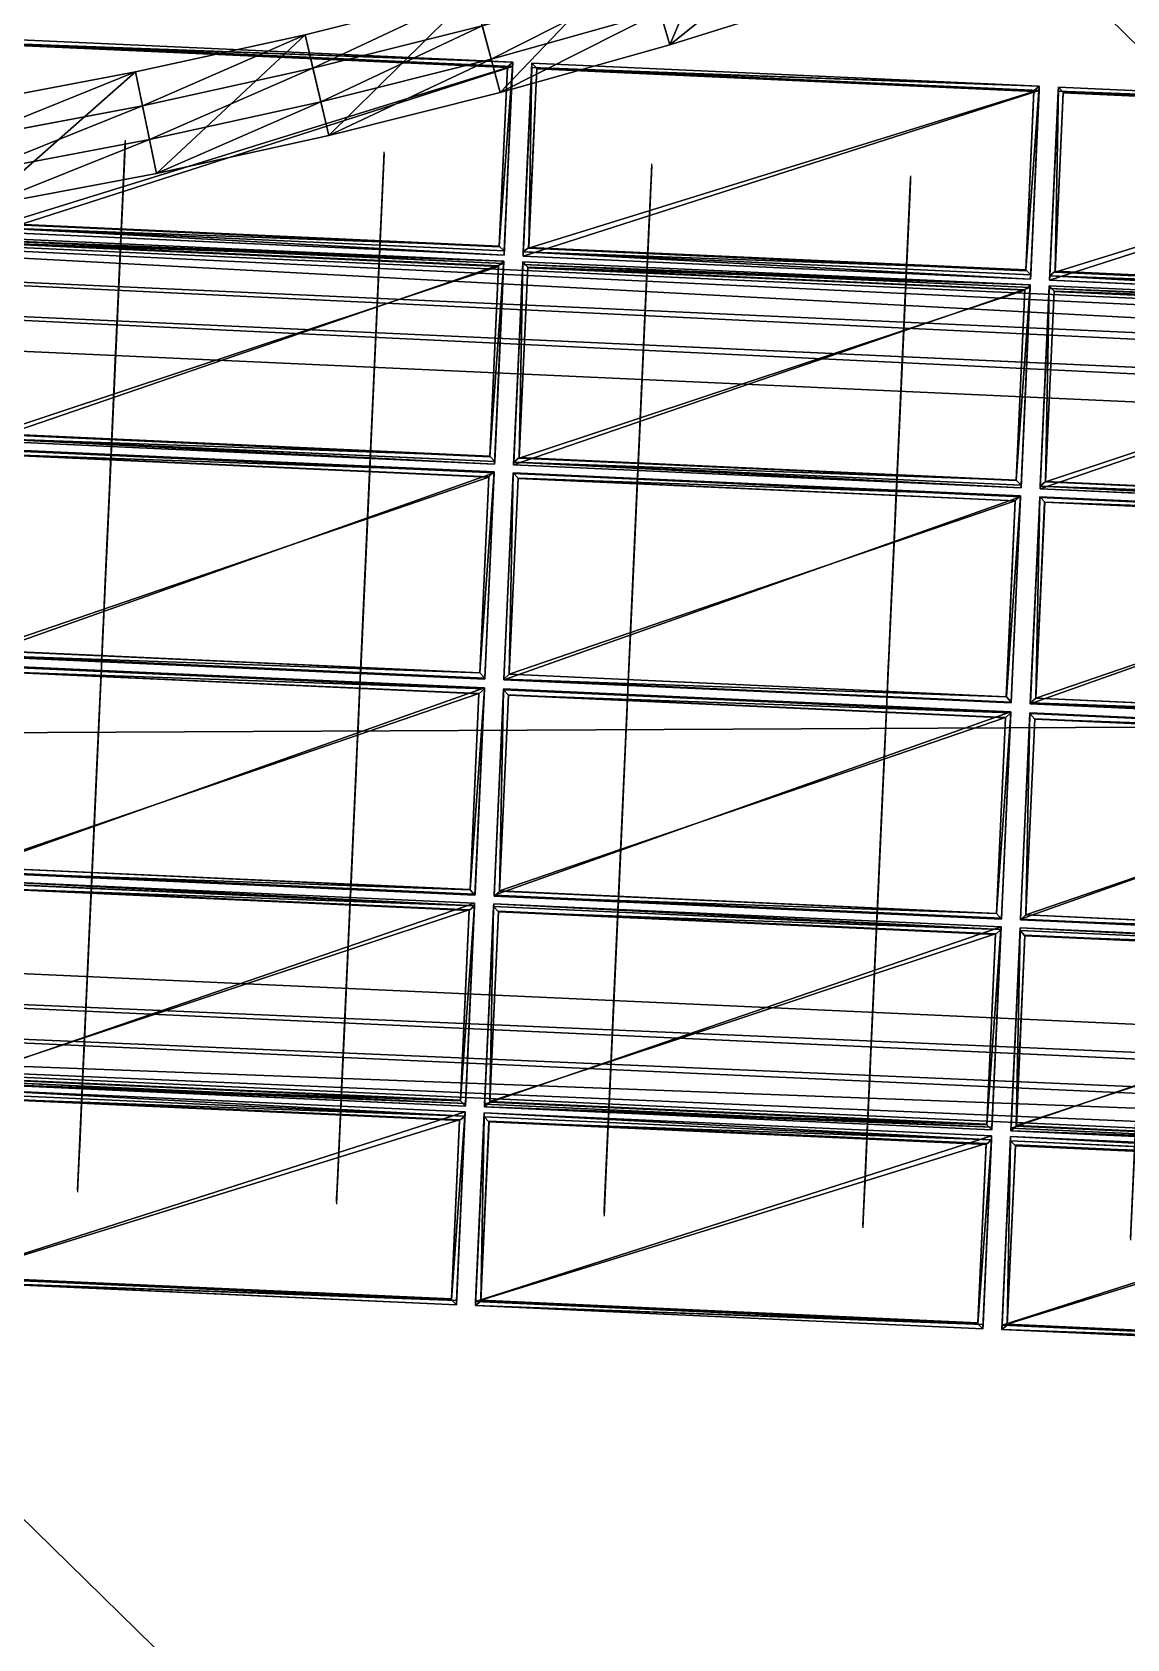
# Model space of a CAD drawing. Extents: x -372 to 678, y -263 to 741.
# Drawn here: x -90.68 to -85.4, y 69.81 to 77.56 of the extents above; entities that cross this region are included whole.
import ezdxf

# ---------------------------------------------------------------- set-up
doc = ezdxf.new("R2010")
doc.units = 0
doc.header["$LTSCALE"] = 0.0254
doc.layers.get('0').update_dxf_attribs({"linetype": 'CONTINUOUS'})
doc.layers.add('LOCATION_SNAPSHOT', color=144, linetype='CONTINUOUS')
doc.layers.add('LOCATION_TERRAIN', color=36, linetype='CONTINUOUS')

# ---------------------------------------------------------------- blocks, each defined once
blk = doc.blocks.new('LOCATION_SNAPSHOT')
at = {"color": 8}
mesh = blk.add_polyface(dxfattribs=at)
corners = [(-369.3084, -262.9446), (369.3059, 262.9472), (-371.8207, 259.3767), (371.8242, -259.3771)]
mesh.append_faces([[corners[k] for k in face] for face in [(0, 1, 2), (1, 0, 3)]], dxfattribs={"vtx0": -1, "color": 8})
blk = doc.blocks.new('LOCATION_TERRAIN')
at = {"color": 8}
mesh = blk.add_polyface(dxfattribs=at)
corners = [(-82.0091, 74.2238, -6.603), (-82.069, 86.6601, -6.9318), (-94.6305, 86.5996, -7.2618)]
mesh.append_faces([[corners[k] for k in face] for face in [(0, 1, 2)]], dxfattribs={"color": 8})
mesh = blk.add_polyface(dxfattribs=at)
corners = [(-82.0091, 74.2238, -6.603), (-94.6305, 86.5996, -7.2618), (-94.5706, 74.1633, -6.9329)]
mesh.append_faces([[corners[k] for k in face] for face in [(0, 1, 2)]], dxfattribs={"color": 8})
mesh = blk.add_polyface(dxfattribs=at)
corners = [(-81.9492, 61.7876, -6.6289), (-82.0091, 74.2238, -6.603), (-94.5706, 74.1633, -6.9329)]
mesh.append_faces([[corners[k] for k in face] for face in [(0, 1, 2)]], dxfattribs={"color": 8})
mesh = blk.add_polyface(dxfattribs=at)
corners = [(-81.9492, 61.7876, -6.6289), (-94.5706, 74.1633, -6.9329), (-94.5107, 61.7271, -7.0352)]
mesh.append_faces([[corners[k] for k in face] for face in [(0, 1, 2)]], dxfattribs={"color": 8})
blk = doc.blocks.new('GROUP_58')
at = {"color": 0}
for p, q in [((63.5636, 0.25, -0.25), (0, 0.25, -0.25)), ((63.5636, 0.25, 0.25), (0, 0.25, 0.25)), ((63.5636, 0.25, 0.25), (0, 0.25, 0.25)), ((63.5636, 0.25, -0.25), (0, 0.25, -0.25)), ((63.5636, 0.0833, -0.25), (0, 0.0833, -0.25)), ((63.5636, 0.0833, -0.25), (0, 0.0833, -0.25)), ((63.5636, 0.0833), (0, 0.0833)), ((63.5636, 0.0833), (0, 0.0833)), ((63.5636, -0.0833), (0, -0.0833)), ((63.5636, -0.0833), (0, -0.0833)), ((63.5636, -0.0833, -0.25), (0, -0.0833, -0.25)), ((63.5636, -0.0833, -0.25), (0, -0.0833, -0.25)), ((63.5636, -0.25, -0.25), (0, -0.25, -0.25)), ((63.5636, -0.25, -0.25), (0, -0.25, -0.25)), ((63.5636, -0.25, 0.25), (0, -0.25, 0.25)), ((63.5636, -0.25, 0.25), (0, -0.25, 0.25))]:
    blk.add_line(p, q, dxfattribs=at)
mesh = blk.add_polyface(dxfattribs=at)
corners = [(0, 0.25, -0.25), (63.5636, 0.0833, -0.25), (0, 0.0833, -0.25), (63.5636, 0.25, -0.25)]
mesh.append_faces([[corners[k] for k in face] for face in [(0, 1, 2), (1, 0, 3)]], dxfattribs={"vtx0": -1, "color": 0})
mesh = blk.add_polyface(dxfattribs=at)
corners = [(63.5636, -0.25, 0.25), (0, 0.25, 0.25), (0, -0.25, 0.25), (63.5636, 0.25, 0.25)]
mesh.append_faces([[corners[k] for k in face] for face in [(0, 1, 2), (1, 0, 3)]], dxfattribs={"vtx0": -1, "color": 0})
mesh = blk.add_polyface(dxfattribs=at)
corners = [(0, 0.25, 0.25), (63.5636, 0.25, -0.25), (0, 0.25, -0.25), (63.5636, 0.25, 0.25)]
mesh.append_faces([[corners[k] for k in face] for face in [(0, 1, 2), (1, 0, 3)]], dxfattribs={"vtx0": -1, "color": 0})
mesh = blk.add_polyface(dxfattribs=at)
corners = [(63.5636, 0.0833), (0, 0.0833, -0.25), (63.5636, 0.0833, -0.25), (0, 0.0833)]
mesh.append_faces([[corners[k] for k in face] for face in [(0, 1, 2), (1, 0, 3)]], dxfattribs={"vtx0": -1, "color": 0})
mesh = blk.add_polyface(dxfattribs=at)
corners = [(0, 0.0833), (63.5636, -0.0833), (0, -0.0833), (63.5636, 0.0833)]
mesh.append_faces([[corners[k] for k in face] for face in [(0, 1, 2), (1, 0, 3)]], dxfattribs={"vtx0": -1, "color": 0})
mesh = blk.add_polyface(dxfattribs=at)
corners = [(0, -0.0833), (63.5636, -0.0833, -0.25), (0, -0.0833, -0.25), (63.5636, -0.0833)]
mesh.append_faces([[corners[k] for k in face] for face in [(0, 1, 2), (1, 0, 3)]], dxfattribs={"vtx0": -1, "color": 0})
mesh = blk.add_polyface(dxfattribs=at)
corners = [(0, -0.0833, -0.25), (63.5636, -0.25, -0.25), (0, -0.25, -0.25), (63.5636, -0.0833, -0.25)]
mesh.append_faces([[corners[k] for k in face] for face in [(0, 1, 2), (1, 0, 3)]], dxfattribs={"vtx0": -1, "color": 0})
mesh = blk.add_polyface(dxfattribs=at)
corners = [(63.5636, -0.25, 0.25), (0, -0.25, -0.25), (63.5636, -0.25, -0.25), (0, -0.25, 0.25)]
mesh.append_faces([[corners[k] for k in face] for face in [(0, 1, 2), (1, 0, 3)]], dxfattribs={"vtx0": -1, "color": 0})
blk = doc.blocks.new('GROUP60_24')
at = {"color": 9}
blk.add_blockref('GROUP_58', (0, 0), dxfattribs=at)
blk = doc.blocks.new('GROUP59_5')
at = {"color": 0}
blk.add_blockref('GROUP60_24', (0, 0), dxfattribs=at)
blk = doc.blocks.new('GROUP_63')
at = {"color": 0}
for p, q in [((8.7943, 0.0522, -0.25), (7.9631, -0.0449, -0.25)), ((8.7943, 0.0522, 0.25), (7.9631, -0.0449, 0.25)), ((8.7943, 0.0522, 0.25), (7.9631, -0.0449, 0.25)), ((8.7943, 0.0522, -0.25), (7.9631, -0.0449, -0.25)), ((7.9631, -0.0449, -0.25), (7.1294, -0.1178, -0.25)), ((7.9631, -0.0449, 0.25), (7.1294, -0.1178, 0.25)), ((7.9631, -0.0449, 0.25), (7.1294, -0.1178, 0.25)), ((7.9631, -0.0449, -0.25), (7.1294, -0.1178, -0.25)), ((7.9631, -0.0449, 0.25), (7.9631, -0.0449, -0.25)), ((7.9631, -0.0449, 0.25), (7.9631, -0.0449, -0.25)), ((7.1294, -0.1178, -0.25), (6.2939, -0.1665, -0.25)), ((7.1294, -0.1178, 0.25), (6.2939, -0.1665, 0.25)), ((7.1294, -0.1178, 0.25), (6.2939, -0.1665, 0.25)), ((7.1294, -0.1178, -0.25), (6.2939, -0.1665, -0.25)), ((7.1294, -0.1178, 0.25), (7.1294, -0.1178, -0.25)), ((7.1294, -0.1178, 0.25), (7.1294, -0.1178, -0.25)), ((8.8161, -0.113, -0.25), (7.98, -0.2107, -0.25)), ((8.8161, -0.113), (7.98, -0.2107)), ((8.8161, -0.113, -0.25), (7.98, -0.2107, -0.25)), ((8.8161, -0.113), (7.98, -0.2107)), ((7.98, -0.2107, -0.25), (7.1415, -0.2841, -0.25)), ((7.98, -0.2107), (7.1415, -0.2841)), ((7.98, -0.2107, -0.25), (7.1415, -0.2841, -0.25)), ((7.98, -0.2107), (7.1415, -0.2841)), ((7.98, -0.2107, -0.25), (7.98, -0.2107)), ((7.98, -0.2107, -0.25), (7.98, -0.2107)), ((9.6755, -0.1556), (8.8378, -0.2783)), ((9.6755, -0.1556, -0.25), (8.8378, -0.2783, -0.25)), ((9.6755, -0.1556), (8.8378, -0.2783)), ((9.6755, -0.1556, -0.25), (8.8378, -0.2783, -0.25)), ((7.1415, -0.2841, -0.25), (6.3012, -0.333, -0.25)), ((7.1415, -0.2841), (6.3012, -0.333)), ((7.1415, -0.2841, -0.25), (6.3012, -0.333, -0.25)), ((7.1415, -0.2841), (6.3012, -0.333)), ((7.1415, -0.2841, -0.25), (7.1415, -0.2841)), ((7.1415, -0.2841, -0.25), (7.1415, -0.2841)), ((8.8378, -0.2783), (7.997, -0.3766)), ((8.8378, -0.2783, -0.25), (7.997, -0.3766, -0.25)), ((8.8378, -0.2783), (7.997, -0.3766)), ((8.8378, -0.2783, -0.25), (7.997, -0.3766, -0.25)), ((8.8378, -0.2783), (8.8378, -0.2783, -0.25)), ((8.8378, -0.2783), (8.8378, -0.2783, -0.25)), ((10.1213, -0.2462, -0.25), (9.702, -0.3201, -0.25)), ((10.1213, -0.2462, 0.25), (9.702, -0.3201, 0.25)), ((10.1213, -0.2462, -0.25), (9.702, -0.3201, -0.25)), ((10.1213, -0.2462, 0.25), (9.702, -0.3201, 0.25)), ((7.997, -0.3766), (7.1536, -0.4503)), ((7.997, -0.3766, -0.25), (7.1536, -0.4503, -0.25)), ((7.997, -0.3766), (7.1536, -0.4503)), ((7.997, -0.3766, -0.25), (7.1536, -0.4503, -0.25)), ((7.997, -0.3766), (7.997, -0.3766, -0.25)), ((7.997, -0.3766), (7.997, -0.3766, -0.25)), ((9.702, -0.3201, -0.25), (8.8596, -0.4435, -0.25)), ((9.702, -0.3201, 0.25), (8.8596, -0.4435, 0.25)), ((9.702, -0.3201, -0.25), (8.8596, -0.4435, -0.25)), ((9.702, -0.3201, 0.25), (8.8596, -0.4435, 0.25)), ((9.702, -0.3201, -0.25), (9.702, -0.3201, 0.25)), ((9.702, -0.3201, -0.25), (9.702, -0.3201, 0.25)), ((7.1536, -0.4503), (6.3084, -0.4996)), ((7.1536, -0.4503, -0.25), (6.3084, -0.4996, -0.25)), ((7.1536, -0.4503), (6.3084, -0.4996)), ((7.1536, -0.4503, -0.25), (6.3084, -0.4996, -0.25)), ((7.1536, -0.4503), (7.1536, -0.4503, -0.25)), ((7.1536, -0.4503), (7.1536, -0.4503, -0.25)), ((8.8596, -0.4435, -0.25), (8.0139, -0.5424, -0.25)), ((8.8596, -0.4435, 0.25), (8.0139, -0.5424, 0.25)), ((8.8596, -0.4435, -0.25), (8.0139, -0.5424, -0.25)), ((8.8596, -0.4435, 0.25), (8.0139, -0.5424, 0.25)), ((8.8596, -0.4435, -0.25), (8.8596, -0.4435, 0.25)), ((8.8596, -0.4435, -0.25), (8.8596, -0.4435, 0.25)), ((8.0139, -0.5424, -0.25), (7.1657, -0.6166, -0.25)), ((8.0139, -0.5424, 0.25), (7.1657, -0.6166, 0.25)), ((8.0139, -0.5424, -0.25), (7.1657, -0.6166, -0.25)), ((8.0139, -0.5424, 0.25), (7.1657, -0.6166, 0.25)), ((8.0139, -0.5424, -0.25), (8.0139, -0.5424, 0.25)), ((8.0139, -0.5424, -0.25), (8.0139, -0.5424, 0.25)), ((7.1657, -0.6166, -0.25), (6.3157, -0.6661, -0.25)), ((7.1657, -0.6166, 0.25), (6.3157, -0.6661, 0.25)), ((7.1657, -0.6166, -0.25), (6.3157, -0.6661, -0.25)), ((7.1657, -0.6166, 0.25), (6.3157, -0.6661, 0.25)), ((7.1657, -0.6166, -0.25), (7.1657, -0.6166, 0.25)), ((7.1657, -0.6166, -0.25), (7.1657, -0.6166, 0.25))]:
    blk.add_line(p, q, dxfattribs=at)
mesh = blk.add_polyface(dxfattribs=at)
corners = [(0.3758, -0.3201, 0.25), (0.0434, 0.2462, 0.25), (-0.0434, -0.2462, 0.25), (0.4555, 0.1735, 0.25), (1.2183, -0.4435, 0.25), (1.2835, 0.0522, 0.25), (2.064, -0.5424, 0.25), (2.1148, -0.0449, 0.25), (2.9121, -0.6166, 0.25), (2.9485, -0.1178, 0.25), (3.7621, -0.6661, 0.25), (3.7839, -0.1665, 0.25), (4.6132, -0.6908, 0.25), (4.6205, -0.1908, 0.25), (5.4646, -0.6908, 0.25), (5.4574, -0.1908, 0.25), (6.2939, -0.1665, 0.25), (6.3157, -0.6661, 0.25), (7.1294, -0.1178, 0.25), (7.1657, -0.6166, 0.25), (7.9631, -0.0449, 0.25), (8.0139, -0.5424, 0.25), (8.7943, 0.0522, 0.25), (8.8596, -0.4435, 0.25), (9.6224, 0.1735, 0.25), (9.702, -0.3201, 0.25), (10.0344, 0.2462, 0.25), (10.1213, -0.2462, 0.25)]
mesh.append_faces([[corners[k] for k in face] for face in [(0, 1, 2), (26, 25, 27)]], dxfattribs={"vtx0": -1, "color": 0})
mesh.append_faces([[corners[k] for k in face] for face in [(1, 0, 3), (3, 4, 5), (5, 6, 7), (7, 8, 9), (9, 10, 11), (11, 12, 13), (13, 14, 15), (15, 14, 16), (16, 17, 18), (18, 19, 20), (20, 21, 22), (22, 23, 24), (24, 25, 26)]], dxfattribs={"vtx0": -1, "vtx1": -1, "color": 0})
mesh.append_faces([[corners[k] for k in face] for face in [(3, 0, 4), (5, 4, 6), (7, 6, 8), (9, 8, 10), (11, 10, 12), (13, 12, 14), (16, 14, 17), (18, 17, 19), (20, 19, 21), (22, 21, 23), (24, 23, 25)]], dxfattribs={"vtx0": -1, "vtx2": -1, "color": 0})
mesh = blk.add_polyface(dxfattribs=at)
corners = [(0.0434, 0.2462, -0.25), (0.4289, 0.009, -0.25), (0.0145, 0.0821, -0.25), (0.4555, 0.1735, -0.25), (1.2618, -0.113, -0.25), (1.2835, 0.0522, -0.25), (2.0978, -0.2107, -0.25), (2.1148, -0.0449, -0.25), (2.9364, -0.2841, -0.25), (2.9485, -0.1178, -0.25), (3.7767, -0.333, -0.25), (3.7839, -0.1665, -0.25), (4.6181, -0.3575, -0.25), (4.6205, -0.1908, -0.25), (5.4598, -0.3575, -0.25), (5.4574, -0.1908, -0.25), (6.2939, -0.1665, -0.25), (6.3012, -0.333, -0.25), (7.1294, -0.1178, -0.25), (7.1415, -0.2841, -0.25), (7.9631, -0.0449, -0.25), (7.98, -0.2107, -0.25), (8.7943, 0.0522, -0.25), (8.8161, -0.113, -0.25), (9.6224, 0.1735, -0.25), (9.6489, 0.009, -0.25), (10.0344, 0.2462, -0.25), (10.0634, 0.0821, -0.25)]
mesh.append_faces([[corners[k] for k in face] for face in [(0, 1, 2), (25, 26, 27)]], dxfattribs={"vtx0": -1, "color": 0})
mesh.append_faces([[corners[k] for k in face] for face in [(1, 3, 4), (4, 5, 6), (6, 7, 8), (8, 9, 10), (10, 11, 12), (12, 13, 14), (14, 16, 17), (17, 18, 19), (19, 20, 21), (21, 22, 23), (23, 24, 25)]], dxfattribs={"vtx0": -1, "vtx1": -1, "color": 0})
mesh.append_faces([[corners[k] for k in face] for face in [(1, 0, 3), (4, 3, 5), (6, 5, 7), (8, 7, 9), (10, 9, 11), (12, 11, 13), (14, 13, 15), (14, 15, 16), (17, 16, 18), (19, 18, 20), (21, 20, 22), (23, 22, 24), (25, 24, 26)]], dxfattribs={"vtx0": -1, "vtx2": -1, "color": 0})
mesh = blk.add_polyface(dxfattribs=at)
corners = [(0.0145, 0.0821), (0.4024, -0.1556), (-0.0145, -0.0821), (0.4289, 0.009), (1.24, -0.2783), (1.2618, -0.113), (2.0809, -0.3766), (2.0978, -0.2107), (2.9243, -0.4503), (2.9364, -0.2841), (3.7694, -0.4996), (3.7767, -0.333), (4.6156, -0.5242), (4.6181, -0.3575), (5.4622, -0.5242), (5.4598, -0.3575), (6.3012, -0.333), (6.3084, -0.4996), (7.1415, -0.2841), (7.1536, -0.4503), (7.98, -0.2107), (7.997, -0.3766), (8.8161, -0.113), (8.8378, -0.2783), (9.6489, 0.009), (9.6755, -0.1556), (10.0634, 0.0821), (10.0923, -0.0821)]
mesh.append_faces([[corners[k] for k in face] for face in [(0, 1, 2), (25, 26, 27)]], dxfattribs={"vtx0": -1, "color": 0})
mesh.append_faces([[corners[k] for k in face] for face in [(1, 3, 4), (4, 5, 6), (6, 7, 8), (8, 9, 10), (10, 11, 12), (12, 13, 14), (14, 16, 17), (17, 18, 19), (19, 20, 21), (21, 22, 23), (23, 24, 25)]], dxfattribs={"vtx0": -1, "vtx1": -1, "color": 0})
mesh.append_faces([[corners[k] for k in face] for face in [(1, 0, 3), (4, 3, 5), (6, 5, 7), (8, 7, 9), (10, 9, 11), (12, 11, 13), (14, 13, 15), (14, 15, 16), (17, 16, 18), (19, 18, 20), (21, 20, 22), (23, 22, 24), (25, 24, 26)]], dxfattribs={"vtx0": -1, "vtx2": -1, "color": 0})
mesh = blk.add_polyface(dxfattribs=at)
corners = [(7.9631, -0.0449, 0.25), (8.7943, 0.0522, -0.25), (7.9631, -0.0449, -0.25), (8.7943, 0.0522, 0.25)]
mesh.append_faces([[corners[k] for k in face] for face in [(0, 1, 2), (1, 0, 3)]], dxfattribs={"vtx0": -1, "color": 0})
mesh = blk.add_polyface(dxfattribs=at)
corners = [(7.1294, -0.1178, 0.25), (7.9631, -0.0449, -0.25), (7.1294, -0.1178, -0.25), (7.9631, -0.0449, 0.25)]
mesh.append_faces([[corners[k] for k in face] for face in [(0, 1, 2), (1, 0, 3)]], dxfattribs={"vtx0": -1, "color": 0})
mesh = blk.add_polyface(dxfattribs=at)
corners = [(-0.0145, -0.0821, -0.25), (0.3758, -0.3201, -0.25), (-0.0434, -0.2462, -0.25), (0.4024, -0.1556, -0.25), (1.2183, -0.4435, -0.25), (1.24, -0.2783, -0.25), (2.064, -0.5424, -0.25), (2.0809, -0.3766, -0.25), (2.9121, -0.6166, -0.25), (2.9243, -0.4503, -0.25), (3.7621, -0.6661, -0.25), (3.7694, -0.4996, -0.25), (4.6132, -0.6908, -0.25), (4.6156, -0.5242, -0.25), (5.4646, -0.6908, -0.25), (5.4622, -0.5242, -0.25), (6.3084, -0.4996, -0.25), (6.3157, -0.6661, -0.25), (7.1536, -0.4503, -0.25), (7.1657, -0.6166, -0.25), (7.997, -0.3766, -0.25), (8.0139, -0.5424, -0.25), (8.8378, -0.2783, -0.25), (8.8596, -0.4435, -0.25), (9.6755, -0.1556, -0.25), (9.702, -0.3201, -0.25), (10.0923, -0.0821, -0.25), (10.1213, -0.2462, -0.25)]
mesh.append_faces([[corners[k] for k in face] for face in [(0, 1, 2), (25, 26, 27)]], dxfattribs={"vtx0": -1, "color": 0})
mesh.append_faces([[corners[k] for k in face] for face in [(1, 3, 4), (4, 5, 6), (6, 7, 8), (8, 9, 10), (10, 11, 12), (12, 13, 14), (14, 16, 17), (17, 18, 19), (19, 20, 21), (21, 22, 23), (23, 24, 25)]], dxfattribs={"vtx0": -1, "vtx1": -1, "color": 0})
mesh.append_faces([[corners[k] for k in face] for face in [(1, 0, 3), (4, 3, 5), (6, 5, 7), (8, 7, 9), (10, 9, 11), (12, 11, 13), (14, 13, 15), (14, 15, 16), (17, 16, 18), (19, 18, 20), (21, 20, 22), (23, 22, 24), (25, 24, 26)]], dxfattribs={"vtx0": -1, "vtx2": -1, "color": 0})
mesh = blk.add_polyface(dxfattribs=at)
corners = [(6.2939, -0.1665, 0.25), (7.1294, -0.1178, -0.25), (6.2939, -0.1665, -0.25), (7.1294, -0.1178, 0.25)]
mesh.append_faces([[corners[k] for k in face] for face in [(0, 1, 2), (1, 0, 3)]], dxfattribs={"vtx0": -1, "color": 0})
mesh = blk.add_polyface(dxfattribs=at)
corners = [(8.8161, -0.113), (7.98, -0.2107, -0.25), (8.8161, -0.113, -0.25), (7.98, -0.2107)]
mesh.append_faces([[corners[k] for k in face] for face in [(0, 1, 2), (1, 0, 3)]], dxfattribs={"vtx0": -1, "color": 0})
mesh = blk.add_polyface(dxfattribs=at)
corners = [(7.98, -0.2107), (7.1415, -0.2841, -0.25), (7.98, -0.2107, -0.25), (7.1415, -0.2841)]
mesh.append_faces([[corners[k] for k in face] for face in [(0, 1, 2), (1, 0, 3)]], dxfattribs={"vtx0": -1, "color": 0})
mesh = blk.add_polyface(dxfattribs=at)
corners = [(8.8378, -0.2783), (9.6755, -0.1556, -0.25), (8.8378, -0.2783, -0.25), (9.6755, -0.1556)]
mesh.append_faces([[corners[k] for k in face] for face in [(0, 1, 2), (1, 0, 3)]], dxfattribs={"vtx0": -1, "color": 0})
mesh = blk.add_polyface(dxfattribs=at)
corners = [(7.1415, -0.2841), (6.3012, -0.333, -0.25), (7.1415, -0.2841, -0.25), (6.3012, -0.333)]
mesh.append_faces([[corners[k] for k in face] for face in [(0, 1, 2), (1, 0, 3)]], dxfattribs={"vtx0": -1, "color": 0})
mesh = blk.add_polyface(dxfattribs=at)
corners = [(7.997, -0.3766), (8.8378, -0.2783, -0.25), (7.997, -0.3766, -0.25), (8.8378, -0.2783)]
mesh.append_faces([[corners[k] for k in face] for face in [(0, 1, 2), (1, 0, 3)]], dxfattribs={"vtx0": -1, "color": 0})
mesh = blk.add_polyface(dxfattribs=at)
corners = [(10.1213, -0.2462, 0.25), (9.702, -0.3201, -0.25), (10.1213, -0.2462, -0.25), (9.702, -0.3201, 0.25)]
mesh.append_faces([[corners[k] for k in face] for face in [(0, 1, 2), (1, 0, 3)]], dxfattribs={"vtx0": -1, "color": 0})
mesh = blk.add_polyface(dxfattribs=at)
corners = [(7.1536, -0.4503), (7.997, -0.3766, -0.25), (7.1536, -0.4503, -0.25), (7.997, -0.3766)]
mesh.append_faces([[corners[k] for k in face] for face in [(0, 1, 2), (1, 0, 3)]], dxfattribs={"vtx0": -1, "color": 0})
mesh = blk.add_polyface(dxfattribs=at)
corners = [(9.702, -0.3201, 0.25), (8.8596, -0.4435, -0.25), (9.702, -0.3201, -0.25), (8.8596, -0.4435, 0.25)]
mesh.append_faces([[corners[k] for k in face] for face in [(0, 1, 2), (1, 0, 3)]], dxfattribs={"vtx0": -1, "color": 0})
mesh = blk.add_polyface(dxfattribs=at)
corners = [(6.3084, -0.4996), (7.1536, -0.4503, -0.25), (6.3084, -0.4996, -0.25), (7.1536, -0.4503)]
mesh.append_faces([[corners[k] for k in face] for face in [(0, 1, 2), (1, 0, 3)]], dxfattribs={"vtx0": -1, "color": 0})
mesh = blk.add_polyface(dxfattribs=at)
corners = [(8.8596, -0.4435, 0.25), (8.0139, -0.5424, -0.25), (8.8596, -0.4435, -0.25), (8.0139, -0.5424, 0.25)]
mesh.append_faces([[corners[k] for k in face] for face in [(0, 1, 2), (1, 0, 3)]], dxfattribs={"vtx0": -1, "color": 0})
mesh = blk.add_polyface(dxfattribs=at)
corners = [(8.0139, -0.5424, 0.25), (7.1657, -0.6166, -0.25), (8.0139, -0.5424, -0.25), (7.1657, -0.6166, 0.25)]
mesh.append_faces([[corners[k] for k in face] for face in [(0, 1, 2), (1, 0, 3)]], dxfattribs={"vtx0": -1, "color": 0})
mesh = blk.add_polyface(dxfattribs=at)
corners = [(7.1657, -0.6166, 0.25), (6.3157, -0.6661, -0.25), (7.1657, -0.6166, -0.25), (6.3157, -0.6661, 0.25)]
mesh.append_faces([[corners[k] for k in face] for face in [(0, 1, 2), (1, 0, 3)]], dxfattribs={"vtx0": -1, "color": 0})
blk = doc.blocks.new('GROUP65_3')
at = {"color": 9}
blk.add_blockref('GROUP_63', (0, 0), dxfattribs=at)
blk = doc.blocks.new('GROUP64_3')
at = {"color": 0}
blk.add_blockref('GROUP65_3', (0, 0), dxfattribs=at)
blk = doc.blocks.new('GROUP_88')
at = {"color": 0}
for p, q in [((63.5636, 0.25, -0.25), (0, 0.25, -0.25)), ((63.5636, 0.25, 0.25), (0, 0.25, 0.25)), ((63.5636, 0.25, 0.25), (0, 0.25, 0.25)), ((63.5636, 0.25, -0.25), (0, 0.25, -0.25)), ((63.5636, 0.0833, -0.25), (0, 0.0833, -0.25)), ((63.5636, 0.0833, -0.25), (0, 0.0833, -0.25)), ((63.5636, 0.0833), (0, 0.0833)), ((63.5636, 0.0833), (0, 0.0833)), ((63.5636, -0.0833), (0, -0.0833)), ((63.5636, -0.0833), (0, -0.0833)), ((63.5636, -0.0833, -0.25), (0, -0.0833, -0.25)), ((63.5636, -0.0833, -0.25), (0, -0.0833, -0.25)), ((63.5636, -0.25, -0.25), (0, -0.25, -0.25)), ((63.5636, -0.25, -0.25), (0, -0.25, -0.25)), ((63.5636, -0.25, 0.25), (0, -0.25, 0.25)), ((63.5636, -0.25, 0.25), (0, -0.25, 0.25))]:
    blk.add_line(p, q, dxfattribs=at)
mesh = blk.add_polyface(dxfattribs=at)
corners = [(63.5636, 0.25, -0.25), (0, 0.0833, -0.25), (0, 0.25, -0.25), (63.5636, 0.0833, -0.25)]
mesh.append_faces([[corners[k] for k in face] for face in [(0, 1, 2), (1, 0, 3)]], dxfattribs={"vtx0": -1, "color": 0})
mesh = blk.add_polyface(dxfattribs=at)
corners = [(0, -0.25, 0.25), (63.5636, 0.25, 0.25), (0, 0.25, 0.25), (63.5636, -0.25, 0.25)]
mesh.append_faces([[corners[k] for k in face] for face in [(0, 1, 2), (1, 0, 3)]], dxfattribs={"vtx0": -1, "color": 0})
mesh = blk.add_polyface(dxfattribs=at)
corners = [(0, 0.25, 0.25), (63.5636, 0.25, -0.25), (0, 0.25, -0.25), (63.5636, 0.25, 0.25)]
mesh.append_faces([[corners[k] for k in face] for face in [(0, 1, 2), (1, 0, 3)]], dxfattribs={"vtx0": -1, "color": 0})
mesh = blk.add_polyface(dxfattribs=at)
corners = [(63.5636, 0.0833), (0, 0.0833, -0.25), (63.5636, 0.0833, -0.25), (0, 0.0833)]
mesh.append_faces([[corners[k] for k in face] for face in [(0, 1, 2), (1, 0, 3)]], dxfattribs={"vtx0": -1, "color": 0})
mesh = blk.add_polyface(dxfattribs=at)
corners = [(63.5636, 0.0833), (0, -0.0833), (0, 0.0833), (63.5636, -0.0833)]
mesh.append_faces([[corners[k] for k in face] for face in [(0, 1, 2), (1, 0, 3)]], dxfattribs={"vtx0": -1, "color": 0})
mesh = blk.add_polyface(dxfattribs=at)
corners = [(0, -0.0833), (63.5636, -0.0833, -0.25), (0, -0.0833, -0.25), (63.5636, -0.0833)]
mesh.append_faces([[corners[k] for k in face] for face in [(0, 1, 2), (1, 0, 3)]], dxfattribs={"vtx0": -1, "color": 0})
mesh = blk.add_polyface(dxfattribs=at)
corners = [(63.5636, -0.0833, -0.25), (0, -0.25, -0.25), (0, -0.0833, -0.25), (63.5636, -0.25, -0.25)]
mesh.append_faces([[corners[k] for k in face] for face in [(0, 1, 2), (1, 0, 3)]], dxfattribs={"vtx0": -1, "color": 0})
mesh = blk.add_polyface(dxfattribs=at)
corners = [(63.5636, -0.25, 0.25), (0, -0.25, -0.25), (63.5636, -0.25, -0.25), (0, -0.25, 0.25)]
mesh.append_faces([[corners[k] for k in face] for face in [(0, 1, 2), (1, 0, 3)]], dxfattribs={"vtx0": -1, "color": 0})
blk = doc.blocks.new('GROUP60_27')
at = {"color": 9}
blk.add_blockref('GROUP_88', (0, 0), dxfattribs=at)
blk = doc.blocks.new('GROUP59_6')
at = {"color": 0}
blk.add_blockref('GROUP60_27', (0, 0), dxfattribs=at)
blk = doc.blocks.new('SOLAR_PANEL_1')
at = {"color": 0}
for p, q in [((0, 0.025), (0, 2.475)), ((0, 2.475), (1, 2.475)), ((0, 2.475), (1, 2.475)), ((0, 2.475), (0, 2.475, 0.05)), ((0, 2.475, 0.05), (1, 2.475, 0.05)), ((0, 0.025), (0, 2.475)), ((0, 0.025, 0.05), (0, 2.475, 0.05)), ((0, 2.475), (0, 2.475, 0.05)), ((0, 2.475, 0.05), (1, 2.475, 0.05)), ((0, 0.025, 0.05), (0, 2.475, 0.05)), ((0.975, 2.45, 0.05), (0.025, 2.45, 0.05)), ((0.025, 2.45, 0.05), (0.025, 0.05, 0.05)), ((0.975, 2.45, 0.05), (0.025, 2.45, 0.05)), ((0.025, 2.45, 0.05), (0.025, 2.45, 0.04)), ((0.975, 2.45, 0.04), (0.025, 2.45, 0.04)), ((0.025, 2.45, 0.05), (0.025, 0.05, 0.05)), ((0.025, 2.45, 0.04), (0.025, 0.05, 0.04)), ((0.025, 2.45, 0.05), (0.025, 2.45, 0.04)), ((0.025, 2.45, 0.04), (0.025, 0.05, 0.04)), ((0.975, 2.45, 0.04), (0.025, 2.45, 0.04)), ((0.975, 0.05, 0.05), (0.975, 2.45, 0.05)), ((0.975, 2.45, 0.05), (0.975, 2.45, 0.04)), ((0.975, 0.05, 0.05), (0.975, 2.45, 0.05)), ((0.975, 2.45, 0.05), (0.975, 2.45, 0.04)), ((0.975, 0.05, 0.04), (0.975, 2.45, 0.04)), ((0.975, 0.05, 0.04), (0.975, 2.45, 0.04)), ((1, 2.475), (1, 0.025)), ((1, 2.475), (1, 0.025)), ((1, 2.475), (1, 2.475, 0.05)), ((1, 2.475, 0.05), (1, 0.025, 0.05)), ((1, 2.475), (1, 2.475, 0.05)), ((1, 2.475, 0.05), (1, 0.025, 0.05)), ((1, 0.025), (0, 0.025)), ((0, 0.025), (0, 0.025, 0.05)), ((1, 0.025), (0, 0.025)), ((1, 0.025, 0.05), (0, 0.025, 0.05)), ((0, 0.025), (0, 0.025, 0.05)), ((1, 0.025, 0.05), (0, 0.025, 0.05)), ((0.025, 0.05, 0.05), (0.975, 0.05, 0.05)), ((0.025, 0.05, 0.05), (0.025, 0.05, 0.04)), ((0.025, 0.05, 0.05), (0.975, 0.05, 0.05)), ((0.025, 0.05, 0.04), (0.975, 0.05, 0.04)), ((0.025, 0.05, 0.05), (0.025, 0.05, 0.04)), ((0.025, 0.05, 0.04), (0.975, 0.05, 0.04)), ((0.975, 0.05, 0.05), (0.975, 0.05, 0.04)), ((0.975, 0.05, 0.05), (0.975, 0.05, 0.04)), ((1, 0.025), (1, 0.025, 0.05)), ((1, 0.025), (1, 0.025, 0.05))]:
    blk.add_line(p, q, dxfattribs=at)
mesh = blk.add_polyface(dxfattribs=at)
corners = [(0, 2.475), (1, 0.025), (0, 0.025), (1, 2.475)]
mesh.append_faces([[corners[k] for k in face] for face in [(0, 1, 2), (1, 0, 3)]], dxfattribs={"vtx0": -1, "color": 0})
mesh = blk.add_polyface(dxfattribs=at)
corners = [(0, 2.475, 0.05), (1, 2.475), (0, 2.475), (1, 2.475, 0.05)]
mesh.append_faces([[corners[k] for k in face] for face in [(0, 1, 2), (1, 0, 3)]], dxfattribs={"vtx0": -1, "color": 0})
mesh = blk.add_polyface(dxfattribs=at)
corners = [(0, 2.475, 0.05), (0, 0.025), (0, 0.025, 0.05), (0, 2.475)]
mesh.append_faces([[corners[k] for k in face] for face in [(0, 1, 2), (1, 0, 3)]], dxfattribs={"vtx0": -1, "color": 0})
mesh = blk.add_polyface(dxfattribs=at)
corners = [(0, 0.025, 0.05), (0.025, 0.05, 0.05), (0, 2.475, 0.05), (1, 0.025, 0.05), (0.975, 0.05, 0.05), (0.975, 2.45, 0.05), (0.025, 2.45, 0.05), (1, 2.475, 0.05)]
mesh.append_faces([[corners[k] for k in face] for face in [(0, 1, 2), (1, 3, 4), (4, 3, 5), (2, 6, 7), (6, 2, 1), (7, 5, 3)]], dxfattribs={"vtx0": -1, "vtx1": -1, "color": 0})
mesh.append_faces([[corners[k] for k in face] for face in [(1, 0, 3), (7, 6, 5)]], dxfattribs={"vtx0": -1, "vtx2": -1, "color": 0})
mesh = blk.add_polyface(dxfattribs=at)
corners = [(0.975, 2.45, 0.05), (0.025, 2.45, 0.04), (0.975, 2.45, 0.04), (0.025, 2.45, 0.05)]
mesh.append_faces([[corners[k] for k in face] for face in [(0, 1, 2), (1, 0, 3)]], dxfattribs={"vtx0": -1, "color": 0})
mesh = blk.add_polyface(dxfattribs=at)
corners = [(0.025, 2.45, 0.04), (0.025, 0.05, 0.05), (0.025, 0.05, 0.04), (0.025, 2.45, 0.05)]
mesh.append_faces([[corners[k] for k in face] for face in [(0, 1, 2), (1, 0, 3)]], dxfattribs={"vtx0": -1, "color": 0})
at = {"color": 153}
mesh = blk.add_polyface(dxfattribs=at)
corners = [(0.975, 0.05, 0.04), (0.025, 2.45, 0.04), (0.025, 0.05, 0.04), (0.975, 2.45, 0.04)]
mesh.append_faces([[corners[k] for k in face] for face in [(0, 1, 2), (1, 0, 3)]], dxfattribs={"vtx0": -1, "color": 153})
at = {"color": 0}
mesh = blk.add_polyface(dxfattribs=at)
corners = [(0.975, 2.45, 0.05), (0.975, 0.05, 0.04), (0.975, 0.05, 0.05), (0.975, 2.45, 0.04)]
mesh.append_faces([[corners[k] for k in face] for face in [(0, 1, 2), (1, 0, 3)]], dxfattribs={"vtx0": -1, "color": 0})
mesh = blk.add_polyface(dxfattribs=at)
corners = [(1, 2.475), (1, 0.025, 0.05), (1, 0.025), (1, 2.475, 0.05)]
mesh.append_faces([[corners[k] for k in face] for face in [(0, 1, 2), (1, 0, 3)]], dxfattribs={"vtx0": -1, "color": 0})
mesh = blk.add_polyface(dxfattribs=at)
corners = [(1, 0.025), (0, 0.025, 0.05), (0, 0.025), (1, 0.025, 0.05)]
mesh.append_faces([[corners[k] for k in face] for face in [(0, 1, 2), (1, 0, 3)]], dxfattribs={"vtx0": -1, "color": 0})
mesh = blk.add_polyface(dxfattribs=at)
corners = [(0.025, 0.05, 0.04), (0.975, 0.05, 0.05), (0.975, 0.05, 0.04), (0.025, 0.05, 0.05)]
mesh.append_faces([[corners[k] for k in face] for face in [(0, 1, 2), (1, 0, 3)]], dxfattribs={"vtx0": -1, "color": 0})
blk = doc.blocks.new('SOLAR_PANEL_STRUCTURE')
at = {"color": 0}
for p, q in [((5.0137, 0, -0.0089), (2.9803, 0, -0.0089)), ((2.9803, 0, 0.0311), (3.4565, 0, 0.0311)), ((3.4565, 0, 0.0311), (2.9803, 0, 0.716)), ((3.021, 0, 0.7275), (3.4958, 0, 0.0447)), ((3.4958, 0, 0.0447), (3.9705, 0, 0.6472)), ((4.0088, 0, 0.6311), (3.536, 0, 0.0311)), ((3.536, 0, 0.0311), (4.4568, 0, 0.0311)), ((4.4568, 0, 0.0311), (4.0088, 0, 0.6311)), ((4.0593, 0, 0.6304), (4.5005, 0, 0.0393)), ((4.5005, 0, 0.0393), (4.9642, 0, 0.3962)), ((4.5554, 0, 0.0311), (4.9889, 0, 0.0311)), ((4.9889, 0, 0.3647), (4.5554, 0, 0.0311)), ((4.9889, 0, 0.0311), (4.9889, 0, 0.3647)), ((5.4167, 0, 0.2003), (5.0137, 0, -0.0089)), ((5.0289, 0, 0.3744), (5.0289, 0, 0.044)), ((5.0289, 0, 0.044), (5.3701, 0, 0.2212)), ((5.4963, 0, 0.1646), (5.5126, 0, 0.2011))]:
    blk.add_line(p, q, dxfattribs=at)
at = {"color": 0, "extrusion": (4.81162e-16, 1, -7.04887e-16)}
blk.add_arc((-2.9803, -5.3738), 6.1449, 90, 114.4293, dxfattribs=at)
at = {"color": 0}
mesh = blk.add_polyface(dxfattribs=at)
corners = [(4.4568, 0, 0.0311), (4.5554, 0, 0.0311), (3.536, 0, 0.0311), (4.5005, 0, 0.0393), (4.9889, 0, 0.3647), (4.9642, 0, 0.3962), (5.0289, 0, 0.3744), (4.0088, 0, 0.6311), (4.0593, 0, 0.6304), (3.4958, 0, 0.0447), (3.9705, 0, 0.6472), (3.4565, 0, 0.0311), (2.9803, 0, 0.716), (3.021, 0, 0.7275), (2.9803, 0, 0.7711), (5.0137, 0, -0.0089), (5.0289, 0, 0.044), (5.4167, 0, 0.2003), (4.9889, 0, 0.0311), (2.9803, 0, -0.0089), (5.3701, 0, 0.2212), (5.5126, 0, 0.2011), (5.0155, 0, 0.4243), (4.0126, 0, 0.6838), (5.4963, 0, 0.1646), (2.9803, 0, 0.0311)]
mesh.append_faces([[corners[k] for k in face] for face in [(0, 1, 2), (1, 3, 4), (7, 3, 0), (3, 7, 8), (9, 12, 13), (15, 16, 17), (18, 2, 1), (21, 20, 22), (22, 8, 23), (23, 13, 14), (4, 16, 18), (16, 4, 6)]], dxfattribs={"vtx0": -1, "vtx1": -1, "color": 0})
mesh.append_faces([[corners[k] for k in face] for face in [(1, 0, 3), (4, 5, 6), (11, 9, 2), (16, 15, 18), (18, 19, 11), (18, 11, 2), (17, 20, 21), (22, 6, 5), (23, 8, 7), (23, 7, 10)]], dxfattribs={"vtx0": -1, "vtx1": -1, "vtx2": -1, "color": 0})
mesh.append_faces([[corners[k] for k in face] for face in [(4, 3, 5), (9, 7, 2), (7, 9, 10), (9, 11, 12), (13, 12, 14), (18, 15, 19), (17, 16, 20), (22, 20, 6), (22, 5, 8), (23, 10, 13)]], dxfattribs={"vtx0": -1, "vtx2": -1, "color": 0})
mesh.append_faces([[corners[k] for k in face] for face in [(25, 11, 19)]], dxfattribs={"vtx1": -1, "color": 0})
mesh.append_faces([[corners[k] for k in face] for face in [(21, 24, 17)]], dxfattribs={"vtx2": -1, "color": 0})
blk = doc.blocks.new('GROUP0_4')
at = {"color": 0, "extrusion": (-0.411361, -5.15876e-17, 0.911472), "rotation": 90.00000000000011}
blk.add_blockref('SOLAR_PANEL_1', (1.25, -4.205, 2.1818), dxfattribs=at)
at = {"color": 0, "extrusion": (-0.251634, -1.95439e-17, 0.967823), "rotation": 90.00000000000001}
blk.add_blockref('SOLAR_PANEL_1', (1.25, -3.4844, 1.6133), dxfattribs=at)
at = {"color": 0, "extrusion": (-0.084688, 3.20437e-17, 0.996408), "rotation": 90.00000000000004}
blk.add_blockref('SOLAR_PANEL_1', (1.25, -2.6781, 1.1745), dxfattribs=at)
at = {"color": 0, "extrusion": (0.084688, -2.46519e-32, 0.996408), "rotation": 270.0000000000001}
blk.add_blockref('SOLAR_PANEL_1', (-1.25, 1.8093, 0.8781), dxfattribs=at)
at = {"color": 0, "extrusion": (0.251634, -1.95439e-17, 0.967823), "rotation": 270}
blk.add_blockref('SOLAR_PANEL_1', (-1.25, 0.903, 0.7326), dxfattribs=at)
at = {"color": 0, "extrusion": (0.411361, -1.95439e-17, 0.911472), "rotation": 270}
blk.add_blockref('SOLAR_PANEL_1', (-1.25, -0.0149, 0.7421), dxfattribs=at)
at = {"color": 9, "rotation": 180}
for p in [(1.2303, 0.625, 0.2589), (1.2303, -0.625, 0.2589)]:
    blk.add_blockref('SOLAR_PANEL_STRUCTURE', p, dxfattribs=at)
at = {"color": 9}
for p in [(-4.7303, 0.625, 0.2589), (-4.7303, -0.625, 0.2589)]:
    blk.add_blockref('SOLAR_PANEL_STRUCTURE', p, dxfattribs=at)
blk = doc.blocks.new('GROUP93_1')
at = {"color": 0, "rotation": 270}
for p in [(41.9836, 1.2349, 8), (44.5257, 1.2349, 8), (47.0678, 1.2349, 8)]:
    blk.add_blockref('GROUP0_4', p, dxfattribs=at)

msp = doc.modelspace()

# ---------------------------------------------------------------- block references
at = {"color": 0}
for name, p, rotation in [('GROUP64_3', (-97.263, 76.5686, 2.6124), 7.400000000000134), ('GROUP93_1', (-42.5635, 75.3209, -5.3876), 177.4), ('GROUP59_5', (-33.7648, 73.6852, 2.6124), 177.4), ('GROUP59_6', (-33.9236, 70.1888, 2.6124), 177.4)]:
    msp.add_blockref(name, p, dxfattribs=dict(at, rotation=rotation))
at = {"layer": 'LOCATION_SNAPSHOT', "color": 0}
msp.add_blockref('LOCATION_SNAPSHOT', (0, 0), dxfattribs=at)
at = {"layer": 'LOCATION_TERRAIN', "color": 0}
msp.add_blockref('LOCATION_TERRAIN', (0, 0), dxfattribs=at)

doc.saveas('drawing.dxf')
